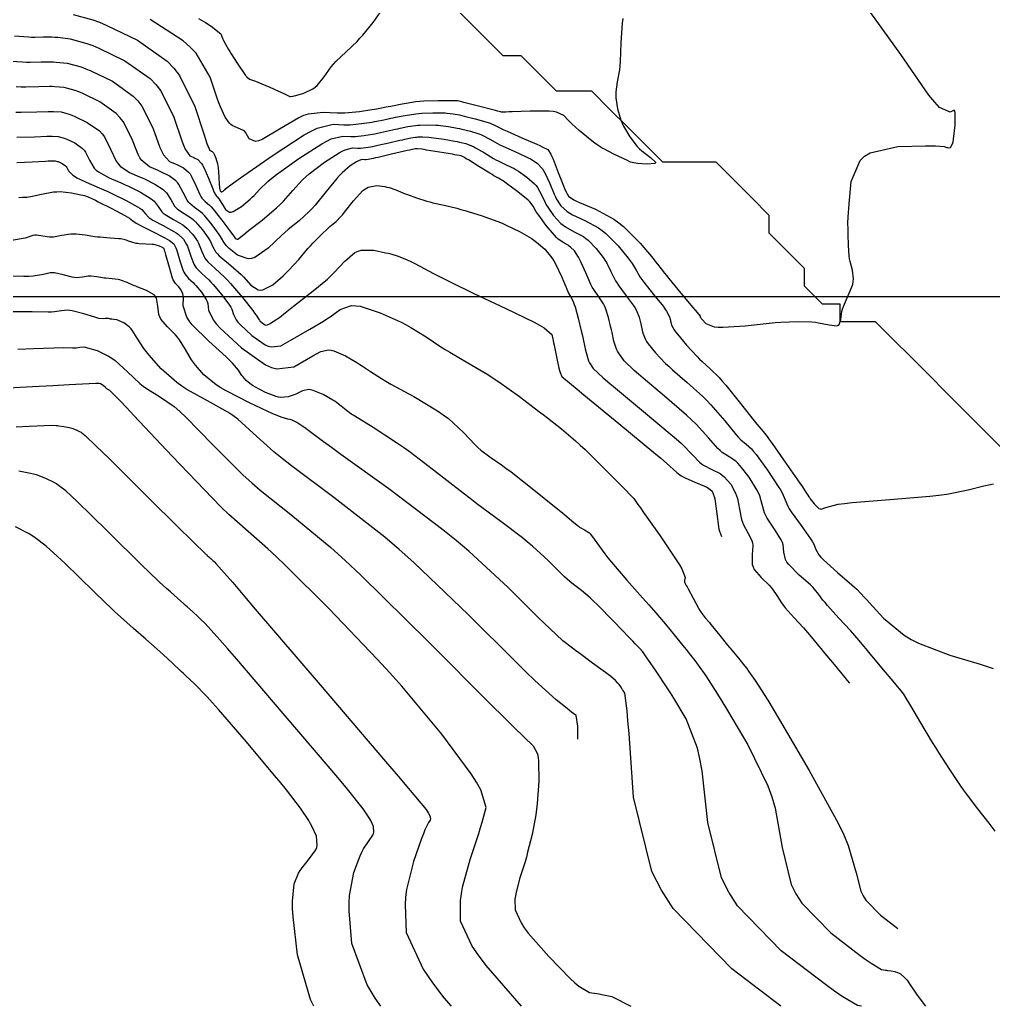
# Model space of a CAD drawing. Header units: metres. Extents: x 837117 to 838479, y 1189012 to 1191015.
# Drawn here: x 837828.7 to 837883.6, y 1189013.9 to 1189069.5 of the extents above; entities that cross this region are included whole.
import ezdxf

# ---------------------------------------------------------------- set-up
doc = ezdxf.new("R2010")
doc.units = ezdxf.units.M
doc.header["$LTSCALE"] = 0.3
for name, color, linetype in [('COTAS 10', 1, 'Continuous'), ('COTAS INT', 252, 'Continuous'), ('DRENAJE', 5, 'Continuous'), ('MARCO IMP', 130, 'Continuous')]:
    doc.layers.add(name, color=color, linetype=linetype)

msp = doc.modelspace()

# ---------------------------------------------------------------- linework, layer by layer
at = {"layer": 'COTAS 10'}
for points in [[(837827.893, 1189067.191), (837828.871, 1189067.127), (837829.101, 1189067.118), (837829.313, 1189067.112), (837829.934, 1189067.124), (837830.467, 1189067.135), (837830.624, 1189067.129), (837830.785, 1189067.119), (837831.401, 1189067.053), (837832.183, 1189066.84), (837832.449, 1189066.739), (837832.736, 1189066.619), (837833.951, 1189066.032), (837835.125, 1189065.2), (837835.385, 1189064.925), (837835.618, 1189064.63), (837836.226, 1189063.407), (837836.631, 1189062.296), (837836.736, 1189062.073), (837836.837, 1189061.887), (837837.177, 1189061.517), (837837.492, 1189061.383), (837837.577, 1189061.344), (837837.662, 1189061.304), (837837.963, 1189061.156), (837838.25, 1189060.911), (837838.326, 1189060.81), (837838.401, 1189060.695), (837838.657, 1189060.162), (837838.888, 1189059.644), (837838.946, 1189059.538), (837839.002, 1189059.448), (837839.182, 1189059.261), (837839.426, 1189059.05), (837839.521, 1189058.945), (837839.629, 1189058.819), (837840.118, 1189058.198), (837840.576, 1189057.59), (837840.664, 1189057.473), (837840.734, 1189057.378), (837840.849, 1189057.22), (837840.863, 1189057.2), (837840.871, 1189057.192), (837840.88, 1189057.184), (837840.928, 1189057.144), (837840.991, 1189057.122), (837841.01, 1189057.125), (837841.03, 1189057.132), (837841.107, 1189057.186), (837841.354, 1189057.391), (837841.48, 1189057.492), (837841.631, 1189057.613), (837842.387, 1189058.21), (837843.213, 1189058.904), (837843.409, 1189059.087), (837843.59, 1189059.265), (837844.124, 1189059.874), (837844.665, 1189060.471), (837844.851, 1189060.643), (837845.052, 1189060.817), (837845.908, 1189061.467), (837846.734, 1189061.998), (837846.915, 1189062.097), (837847.077, 1189062.175), (837847.493, 1189062.28), (837847.781, 1189062.264), (837847.863, 1189062.264), (837847.945, 1189062.267), (837848.247, 1189062.296), (837848.633, 1189062.363), (837848.768, 1189062.391), (837848.915, 1189062.422), (837849.547, 1189062.564), (837850.168, 1189062.707), (837850.309, 1189062.739), (837850.435, 1189062.767), (837850.779, 1189062.84), (837851.036, 1189062.88), (837851.108, 1189062.888), (837851.181, 1189062.894), (837851.447, 1189062.903), (837851.796, 1189062.881), (837851.921, 1189062.867), (837852.058, 1189062.85), (837852.656, 1189062.76), (837853.256, 1189062.655), (837853.394, 1189062.629), (837853.52, 1189062.604), (837853.877, 1189062.524), (837854.208, 1189062.399), (837854.317, 1189062.346), (837854.435, 1189062.285), (837854.926, 1189061.996), (837855.446, 1189061.686), (837855.581, 1189061.611), (837855.714, 1189061.541), (837856.162, 1189061.33), (837856.6, 1189061.113), (837856.725, 1189061.041), (837856.852, 1189060.962), (837857.326, 1189060.634), (837857.748, 1189060.258), (837857.842, 1189060.15), (837857.926, 1189060.04), (837858.147, 1189059.627), (837858.348, 1189059.189), (837858.419, 1189059.063), (837858.497, 1189058.935), (837858.833, 1189058.455), (837859.243, 1189058.015), (837859.367, 1189057.913), (837859.495, 1189057.819), (837859.997, 1189057.549), (837860.512, 1189057.273), (837860.648, 1189057.176), (837860.781, 1189057.069), (837861.24, 1189056.608), (837861.634, 1189056.091), (837861.727, 1189055.949), (837861.813, 1189055.808), (837862.062, 1189055.303), (837862.318, 1189054.789), (837862.407, 1189054.643), (837862.505, 1189054.494), (837862.924, 1189053.943), (837863.322, 1189053.414), (837863.407, 1189053.279), (837863.48, 1189053.15), (837863.651, 1189052.729), (837863.742, 1189052.356), (837863.765, 1189052.258), (837863.787, 1189052.163), (837863.857, 1189051.835), (837864.005, 1189051.474), (837864.076, 1189051.356), (837864.16, 1189051.231), (837864.573, 1189050.716), (837865.151, 1189050.118), (837865.34, 1189049.94), (837865.541, 1189049.756), (837866.368, 1189049.049), (837867.244, 1189048.265), (837867.475, 1189048.034), (837867.702, 1189047.796), (837868.48, 1189046.885), (837869.119, 1189046.105), (837869.258, 1189045.95), (837869.381, 1189045.821), (837869.685, 1189045.576), (837869.991, 1189045.305), (837870.114, 1189045.16), (837870.253, 1189044.985), (837870.896, 1189044.1), (837871.505, 1189043.185), (837871.623, 1189042.991), (837871.719, 1189042.822), (837871.885, 1189042.428), (837872.037, 1189042.069), (837872.124, 1189041.922), (837872.232, 1189041.755), (837872.785, 1189040.982), (837873.326, 1189040.223), (837873.427, 1189040.065), (837873.506, 1189039.929), (837873.613, 1189039.624), (837873.781, 1189039.33), (837873.899, 1189039.201), (837874.047, 1189039.05), (837874.841, 1189038.333), (837875.646, 1189037.636), (837875.803, 1189037.499), (837875.93, 1189037.385), (837876.148, 1189037.174), (837876.362, 1189036.923), (837876.487, 1189036.784), (837876.641, 1189036.615), (837877.432, 1189035.756), (837878.601, 1189034.796), (837878.992, 1189034.563), (837879.413, 1189034.345), (837881.176, 1189033.676), (837882.888, 1189033.156), (837883.277, 1189033.031), (837883.628, 1189032.915)], [(837828.667, 1189059.485), (837828.879, 1189059.498), (837829.12, 1189059.5), (837829.227, 1189059.515), (837829.351, 1189059.537), (837829.942, 1189059.673), (837830.63, 1189059.793), (837830.815, 1189059.805), (837830.998, 1189059.808), (837831.637, 1189059.743), (837832.163, 1189059.633), (837832.274, 1189059.608), (837832.37, 1189059.585), (837832.591, 1189059.52), (837832.868, 1189059.388), (837832.999, 1189059.322), (837833.154, 1189059.244), (837833.909, 1189058.858), (837834.645, 1189058.468), (837834.788, 1189058.387), (837834.905, 1189058.318), (837835.106, 1189058.167), (837835.293, 1189058.028), (837835.401, 1189057.967), (837835.533, 1189057.895), (837836.212, 1189057.553), (837836.905, 1189057.199), (837837.046, 1189057.12), (837837.165, 1189057.049), (837837.41, 1189056.861), (837837.524, 1189056.634), (837837.559, 1189056.539), (837837.596, 1189056.429), (837837.745, 1189055.916), (837837.92, 1189055.392), (837837.973, 1189055.277), (837838.029, 1189055.174), (837838.247, 1189054.909), (837838.499, 1189054.679), (837838.576, 1189054.599), (837838.657, 1189054.512), (837838.973, 1189054.138), (837839.238, 1189053.726), (837839.286, 1189053.616), (837839.323, 1189053.507), (837839.364, 1189053.126), (837839.63, 1189052.574), (837839.809, 1189052.356), (837840.034, 1189052.111), (837841.224, 1189050.993), (837842.584, 1189050.041), (837842.915, 1189049.9), (837843.226, 1189049.812), (837844.187, 1189049.938), (837845.258, 1189050.546), (837845.71, 1189050.803), (837846.14, 1189050.889), (837846.284, 1189050.871), (837846.439, 1189050.834), (837847.088, 1189050.551), (837847.743, 1189050.17), (837847.902, 1189050.071), (837848.052, 1189049.976), (837848.51, 1189049.66), (837849.123, 1189049.265), (837849.37, 1189049.12), (837849.651, 1189048.959), (837850.943, 1189048.252), (837852.293, 1189047.448), (837852.61, 1189047.228), (837852.903, 1189047.008), (837853.754, 1189046.219), (837854.4, 1189045.534), (837854.563, 1189045.379), (837854.719, 1189045.239), (837855.226, 1189044.862), (837855.889, 1189044.406), (837856.144, 1189044.217), (837856.43, 1189044), (837857.72, 1189042.989), (837858.973, 1189041.983), (837859.235, 1189041.77), (837859.461, 1189041.585), (837859.97, 1189041.152), (837860.228, 1189040.938), (837860.295, 1189040.891), (837860.361, 1189040.849), (837860.583, 1189040.742), (837860.815, 1189040.585), (837860.887, 1189040.512), (837860.962, 1189040.427), (837861.261, 1189040.01), (837861.717, 1189039.381), (837861.892, 1189039.161), (837862.088, 1189038.922), (837862.969, 1189037.892), (837863.839, 1189036.905), (837864.027, 1189036.692), (837864.193, 1189036.505), (837864.605, 1189036.049), (837864.923, 1189035.686), (837865.031, 1189035.559), (837865.147, 1189035.42), (837865.634, 1189034.819), (837866.105, 1189034.231), (837866.211, 1189034.101), (837866.306, 1189033.984), (837866.559, 1189033.676), (837866.802, 1189033.364), (837866.89, 1189033.243), (837866.987, 1189033.109), (837867.416, 1189032.502), (837868.075, 1189031.479), (837868.319, 1189031.083), (837868.588, 1189030.638), (837869.781, 1189028.619), (837870.908, 1189026.307), (837871.135, 1189025.676), (837871.327, 1189025.048), (837871.713, 1189022.817), (837872.225, 1189020.737), (837872.495, 1189020.205), (837872.822, 1189019.693), (837874.465, 1189018.004), (837876.125, 1189016.738), (837876.462, 1189016.493), (837876.745, 1189016.294), (837877.324, 1189015.953), (837877.548, 1189015.914), (837877.607, 1189015.905), (837877.666, 1189015.895), (837877.867, 1189015.866), (837878.066, 1189015.826), (837878.122, 1189015.809), (837878.179, 1189015.791), (837878.389, 1189015.704), (837878.664, 1189015.457), (837878.762, 1189015.337), (837878.868, 1189015.195), (837879.331, 1189014.496), (837879.811, 1189013.872)], [(837857.012, 1189013.872), (837855.026, 1189016.172), (837854.593, 1189016.748), (837854.236, 1189017.267), (837853.589, 1189018.674), (837853.582, 1189019.838), (837853.629, 1189020.204), (837853.698, 1189020.59), (837854.124, 1189022.142), (837854.607, 1189023.612), (837854.711, 1189023.946), (837854.802, 1189024.247), (837855.027, 1189025.072), (837854.728, 1189026.084), (837854.49, 1189026.504), (837854.185, 1189026.984), (837852.523, 1189029.225), (837850.268, 1189031.914), (837849.59, 1189032.676), (837848.889, 1189033.447), (837846.161, 1189036.296), (837843.709, 1189038.727), (837843.182, 1189039.233), (837842.72, 1189039.668), (837841.599, 1189040.637), (837840.521, 1189041.595), (837840.087, 1189042.022), (837839.594, 1189042.519), (837837.322, 1189044.902), (837835.166, 1189047.195), (837834.746, 1189047.637), (837834.402, 1189047.995), (837833.802, 1189048.589), (837833.7, 1189048.649), (837833.672, 1189048.67), (837833.644, 1189048.692), (837833.54, 1189048.79), (837833.437, 1189048.884), (837833.409, 1189048.905), (837833.381, 1189048.923), (837833.285, 1189048.969), (837833.205, 1189048.993), (837833.188, 1189048.996), (837833.174, 1189048.999), (837833.14, 1189048.999), (837833.108, 1189048.993), (837833.095, 1189048.992), (837833.079, 1189048.992), (837833.007, 1189048.994), (837831.504, 1189048.917), (837830.587, 1189048.868), (837829.452, 1189048.805), (837823.544, 1189048.477)]]:
    msp.add_lwpolyline(points, dxfattribs=at)
at = {"layer": 'COTAS INT'}
for points in [[(837831.739, 1189069.804), (837832.851, 1189069.502), (837833.229, 1189069.357), (837833.638, 1189069.187), (837835.367, 1189068.352), (837837.036, 1189067.168), (837837.406, 1189066.776), (837837.737, 1189066.358), (837838.602, 1189064.618), (837839.101, 1189063.07), (837839.201, 1189062.773), (837839.284, 1189062.532), (837839.448, 1189062.138), (837839.503, 1189062.114), (837839.518, 1189062.108), (837839.533, 1189062.101), (837839.585, 1189062.075), (837839.648, 1189062), (837839.669, 1189061.963), (837839.692, 1189061.918), (837839.787, 1189061.697), (837839.877, 1189061.372), (837839.896, 1189061.262), (837839.913, 1189061.144), (837839.953, 1189060.646), (837839.979, 1189060.186), (837839.988, 1189060.092), (837839.997, 1189060.013), (837840.032, 1189059.846), (837840.081, 1189059.802), (837840.097, 1189059.799), (837840.115, 1189059.8), (837840.192, 1189059.84), (837840.268, 1189059.904), (837840.286, 1189059.921), (837840.302, 1189059.937), (837840.349, 1189059.989), (837840.78, 1189060.308), (837841.038, 1189060.492), (837841.356, 1189060.717), (837843.008, 1189061.874), (837844.772, 1189063.008), (837845.16, 1189063.219), (837845.506, 1189063.384), (837846.394, 1189063.61), (837847.01, 1189063.575), (837847.184, 1189063.576), (837847.36, 1189063.582), (837848.005, 1189063.644), (837848.597, 1189063.733), (837848.739, 1189063.757), (837848.871, 1189063.781), (837849.266, 1189063.861), (837849.65, 1189063.947), (837849.775, 1189063.973), (837849.908, 1189064.001), (837850.453, 1189064.11), (837851.057, 1189064.204), (837851.227, 1189064.222), (837851.398, 1189064.237), (837852.023, 1189064.259), (837852.584, 1189064.25), (837852.714, 1189064.245), (837852.833, 1189064.238), (837853.17, 1189064.203), (837853.521, 1189064.132), (837853.648, 1189064.103), (837853.789, 1189064.069), (837854.405, 1189063.914), (837855.006, 1189063.746), (837855.136, 1189063.704), (837855.251, 1189063.664), (837855.534, 1189063.536), (837855.877, 1189063.361), (837856.028, 1189063.291), (837856.205, 1189063.212), (837857.047, 1189062.848), (837857.88, 1189062.486), (837858.05, 1189062.409), (837858.194, 1189062.341), (837858.498, 1189062.177), (837858.67, 1189061.92), (837858.732, 1189061.793), (837858.8, 1189061.641), (837859.096, 1189060.893), (837859.387, 1189060.137), (837859.452, 1189059.98), (837859.51, 1189059.846), (837859.664, 1189059.555), (837859.964, 1189059.354), (837860.114, 1189059.278), (837860.294, 1189059.193), (837861.186, 1189058.812), (837862.233, 1189058.251), (837862.51, 1189058.053), (837862.782, 1189057.836), (837863.716, 1189056.896), (837864.444, 1189056.03), (837864.585, 1189055.859), (837864.7, 1189055.718), (837864.898, 1189055.457), (837865.084, 1189055.206), (837865.192, 1189055.072), (837865.325, 1189054.909), (837866.007, 1189054.086), (837866.685, 1189053.273), (837866.815, 1189053.117), (837866.92, 1189052.989), (837867.088, 1189052.778), (837867.092, 1189052.76), (837867.094, 1189052.755), (837867.095, 1189052.751), (837867.098, 1189052.735), (837867.147, 1189052.67), (837867.177, 1189052.634), (837867.215, 1189052.59), (837867.408, 1189052.369), (837867.894, 1189052.185), (837868.116, 1189052.165), (837868.375, 1189052.159), (837869.626, 1189052.248), (837870.996, 1189052.393), (837871.33, 1189052.421), (837871.644, 1189052.444), (837872.616, 1189052.485), (837873.398, 1189052.461), (837873.593, 1189052.443), (837873.779, 1189052.42), (837874.373, 1189052.296), (837874.797, 1189052.247), (837874.877, 1189052.272), (837874.94, 1189052.312), (837875.03, 1189052.596), (837875.085, 1189053.043), (837875.125, 1189053.186), (837875.176, 1189053.337), (837875.452, 1189053.954), (837875.699, 1189054.582), (837875.732, 1189054.741), (837875.75, 1189054.892), (837875.688, 1189055.383), (837875.554, 1189055.871), (837875.527, 1189056.021), (837875.504, 1189056.176), (837875.458, 1189056.791), (837875.443, 1189057.386), (837875.44, 1189057.529), (837875.437, 1189057.662), (837875.432, 1189058.065), (837875.46, 1189058.627), (837875.478, 1189058.861), (837875.501, 1189059.128), (837875.621, 1189060.376), (837876.114, 1189061.571), (837876.371, 1189061.806), (837876.682, 1189061.999), (837878.242, 1189062.346), (837879.801, 1189062.393), (837880.111, 1189062.396), (837880.368, 1189062.394), (837880.858, 1189062.353), (837881, 1189062.3), (837881.039, 1189062.292), (837881.076, 1189062.287), (837881.209, 1189062.291), (837881.328, 1189062.497), (837881.358, 1189062.62), (837881.385, 1189062.77), (837881.473, 1189063.55), (837881.479, 1189064.251), (837881.456, 1189064.351), (837881.421, 1189064.411), (837881.204, 1189064.29), (837880.601, 1189064.553), (837880.322, 1189064.855), (837879.995, 1189065.256), (837878.413, 1189067.534), (837876.719, 1189069.901)], [(837862.744, 1189069.58), (837862.698, 1189069.304), (837862.617, 1189068.204), (837862.581, 1189067.15), (837862.562, 1189066.901), (837862.539, 1189066.671), (837862.425, 1189065.999), (837862.341, 1189065.43), (837862.337, 1189065.267), (837862.341, 1189065.1), (837862.427, 1189064.474), (837862.619, 1189063.839), (837862.69, 1189063.667), (837862.77, 1189063.497), (837863.122, 1189062.895), (837863.547, 1189062.356), (837863.672, 1189062.226), (837863.8, 1189062.103), (837864.29, 1189061.729), (837864.573, 1189061.477), (837864.571, 1189061.432), (837864.535, 1189061.398), (837864.113, 1189061.362), (837863.572, 1189061.4), (837863.46, 1189061.412), (837863.365, 1189061.425), (837863.159, 1189061.476), (837862.957, 1189061.578), (837862.865, 1189061.623), (837862.757, 1189061.676), (837862.237, 1189061.925), (837861.693, 1189062.199), (837861.569, 1189062.267), (837861.458, 1189062.332), (837861.156, 1189062.536), (837860.885, 1189062.758), (837860.793, 1189062.834), (837860.694, 1189062.916), (837860.276, 1189063.266), (837859.859, 1189063.631), (837859.761, 1189063.724), (837859.671, 1189063.812), (837859.408, 1189064.099), (837858.988, 1189064.298), (837858.798, 1189064.331), (837858.578, 1189064.354), (837857.518, 1189064.356), (837856.495, 1189064.31), (837856.298, 1189064.302), (837856.138, 1189064.296), (837855.871, 1189064.292), (837855.851, 1189064.301), (837855.847, 1189064.302), (837855.844, 1189064.304), (837855.838, 1189064.306), (837855.659, 1189064.353), (837855.546, 1189064.382), (837855.405, 1189064.419), (837854.67, 1189064.609), (837853.923, 1189064.802), (837853.775, 1189064.839), (837853.653, 1189064.87), (837853.427, 1189064.924), (837853.22, 1189064.932), (837853.11, 1189064.934), (837852.978, 1189064.935), (837852.312, 1189064.937), (837851.506, 1189064.908), (837851.286, 1189064.889), (837851.068, 1189064.866), (837850.29, 1189064.745), (837849.644, 1189064.618), (837849.508, 1189064.59), (837849.391, 1189064.567), (837849.126, 1189064.51), (837848.849, 1189064.46), (837848.724, 1189064.441), (837848.579, 1189064.419), (837847.884, 1189064.318), (837847.067, 1189064.24), (837846.845, 1189064.232), (837846.625, 1189064.23), (837845.845, 1189064.275), (837844.997, 1189064.183), (837844.734, 1189064.094), (837844.459, 1189063.979), (837843.365, 1189063.337), (837842.39, 1189062.755), (837842.191, 1189062.678), (837842.023, 1189062.638), (837841.67, 1189062.795), (837841.479, 1189063.127), (837841.413, 1189063.197), (837841.341, 1189063.258), (837841.033, 1189063.397), (837840.711, 1189063.537), (837840.63, 1189063.597), (837840.553, 1189063.668), (837840.304, 1189064.001), (837840.038, 1189064.589), (837839.949, 1189064.821), (837839.855, 1189065.082), (837839.459, 1189066.271), (837838.674, 1189067.61), (837838.334, 1189067.965), (837837.941, 1189068.313), (837836.075, 1189069.512)], [(837838.808, 1189069.576), (837839.201, 1189069.346), (837839.521, 1189069.148), (837840.071, 1189068.7), (837840.156, 1189068.466), (837840.182, 1189068.403), (837840.21, 1189068.341), (837840.322, 1189068.124), (837840.503, 1189067.823), (837840.574, 1189067.708), (837840.655, 1189067.579), (837841.025, 1189067), (837841.387, 1189066.462), (837841.464, 1189066.36), (837841.53, 1189066.278), (837841.681, 1189066.151), (837841.908, 1189066.083), (837842.021, 1189066.039), (837842.156, 1189065.984), (837842.827, 1189065.693), (837843.49, 1189065.396), (837843.62, 1189065.337), (837843.727, 1189065.289), (837843.92, 1189065.2), (837843.958, 1189065.182), (837843.968, 1189065.178), (837843.977, 1189065.174), (837844.007, 1189065.167), (837844.137, 1189065.194), (837844.209, 1189065.213), (837844.297, 1189065.237), (837844.744, 1189065.363), (837845.254, 1189065.6), (837845.381, 1189065.695), (837845.501, 1189065.801), (837845.885, 1189066.288), (837846.285, 1189066.849), (837846.415, 1189067.003), (837846.555, 1189067.155), (837847.129, 1189067.7), (837847.747, 1189068.28), (837847.913, 1189068.455), (837848.077, 1189068.636), (837848.654, 1189069.34), (837849.179, 1189070.095)], [(837828.434, 1189068.587), (837829.213, 1189068.536), (837829.396, 1189068.528), (837829.566, 1189068.524), (837830.061, 1189068.533), (837830.538, 1189068.535), (837830.696, 1189068.525), (837830.865, 1189068.512), (837831.57, 1189068.428), (837832.517, 1189068.171), (837832.839, 1189068.048), (837833.187, 1189067.903), (837834.659, 1189067.192), (837836.08, 1189066.184), (837836.396, 1189065.85), (837836.678, 1189065.494), (837837.414, 1189064.012), (837837.866, 1189062.683), (837837.968, 1189062.423), (837838.061, 1189062.209), (837838.312, 1189061.828), (837838.497, 1189061.748), (837838.548, 1189061.726), (837838.597, 1189061.702), (837838.774, 1189061.615), (837838.971, 1189061.399), (837839.034, 1189061.295), (837839.1, 1189061.171), (837839.367, 1189060.561), (837839.607, 1189059.967), (837839.655, 1189059.852), (837839.695, 1189059.759), (837839.776, 1189059.603), (837839.824, 1189059.561), (837839.843, 1189059.539), (837839.865, 1189059.514), (837839.965, 1189059.386), (837840.091, 1189059.202), (837840.129, 1189059.142), (837840.168, 1189059.077), (837840.321, 1189058.807), (837840.558, 1189058.651), (837840.651, 1189058.659), (837840.755, 1189058.688), (837841.229, 1189058.978), (837841.718, 1189059.387), (837841.832, 1189059.492), (837841.937, 1189059.594), (837842.237, 1189059.931), (837842.722, 1189060.39), (837842.944, 1189060.567), (837843.204, 1189060.767), (837844.458, 1189061.671), (837845.753, 1189062.503), (837846.038, 1189062.658), (837846.292, 1189062.78), (837846.944, 1189062.945), (837847.396, 1189062.919), (837847.524, 1189062.92), (837847.652, 1189062.925), (837848.126, 1189062.97), (837848.615, 1189063.048), (837848.753, 1189063.074), (837848.893, 1189063.101), (837849.406, 1189063.213), (837849.909, 1189063.327), (837850.042, 1189063.356), (837850.172, 1189063.384), (837850.616, 1189063.475), (837851.046, 1189063.542), (837851.167, 1189063.555), (837851.289, 1189063.565), (837851.735, 1189063.581), (837852.19, 1189063.566), (837852.317, 1189063.556), (837852.445, 1189063.544), (837852.913, 1189063.481), (837853.388, 1189063.394), (837853.521, 1189063.366), (837853.654, 1189063.337), (837854.141, 1189063.219), (837854.607, 1189063.072), (837854.727, 1189063.025), (837854.843, 1189062.974), (837855.23, 1189062.766), (837855.661, 1189062.523), (837855.805, 1189062.451), (837855.959, 1189062.377), (837856.605, 1189062.089), (837857.24, 1189061.8), (837857.388, 1189061.725), (837857.523, 1189061.652), (837857.912, 1189061.406), (837858.209, 1189061.089), (837858.287, 1189060.971), (837858.363, 1189060.841), (837858.621, 1189060.26), (837858.867, 1189059.663), (837858.935, 1189059.521), (837859.003, 1189059.391), (837859.248, 1189059.005), (837859.603, 1189058.685), (837859.74, 1189058.596), (837859.895, 1189058.506), (837860.592, 1189058.18), (837861.372, 1189057.762), (837861.579, 1189057.614), (837861.781, 1189057.452), (837862.478, 1189056.752), (837863.039, 1189056.06), (837863.156, 1189055.904), (837863.256, 1189055.763), (837863.48, 1189055.38), (837863.701, 1189054.998), (837863.8, 1189054.857), (837863.915, 1189054.702), (837864.465, 1189054.015), (837865.004, 1189053.344), (837865.111, 1189053.198), (837865.2, 1189053.07), (837865.37, 1189052.753), (837865.417, 1189052.558), (837865.429, 1189052.507), (837865.441, 1189052.457), (837865.477, 1189052.285), (837865.628, 1189052.013), (837865.712, 1189051.899), (837865.814, 1189051.768), (837866.331, 1189051.157), (837866.921, 1189050.515), (837867.068, 1189050.364), (837867.207, 1189050.225), (837867.654, 1189049.82), (837868.162, 1189049.32), (837868.341, 1189049.12), (837868.536, 1189048.894), (837869.377, 1189047.856), (837870.149, 1189046.88), (837870.301, 1189046.692), (837870.425, 1189046.54), (837870.646, 1189046.289), (837870.871, 1189046.004), (837870.997, 1189045.83), (837871.151, 1189045.615), (837871.935, 1189044.494), (837872.711, 1189043.372), (837872.859, 1189043.156), (837872.978, 1189042.981), (837873.169, 1189042.691), (837873.224, 1189042.602), (837873.258, 1189042.554), (837873.3, 1189042.496), (837873.518, 1189042.202), (837873.785, 1189041.95), (837873.857, 1189041.919), (837873.929, 1189041.904), (837874.181, 1189041.989), (837874.887, 1189042.179), (837875.244, 1189042.229), (837875.672, 1189042.279), (837877.801, 1189042.452), (837880.05, 1189042.638), (837880.553, 1189042.696), (837881.005, 1189042.757), (837882.202, 1189042.998), (837883.103, 1189043.228), (837883.368, 1189043.282), (837883.638, 1189043.33)], [(837883.733, 1189023.738), (837883.565, 1189023.963), (837883.394, 1189024.189), (837882.761, 1189025.006), (837882.124, 1189025.844), (837881.95, 1189026.082), (837881.778, 1189026.324), (837881.168, 1189027.218), (837880.553, 1189028.179), (837880.378, 1189028.462), (837880.2, 1189028.752), (837879.54, 1189029.861), (837878.983, 1189030.811), (837878.87, 1189031.001), (837878.776, 1189031.16), (837878.585, 1189031.47), (837878.352, 1189031.763), (837878.23, 1189031.91), (837878.084, 1189032.086), (837877.351, 1189032.961), (837876.609, 1189033.845), (837876.457, 1189034.026), (837876.329, 1189034.179), (837876.061, 1189034.504), (837875.815, 1189034.785), (837875.701, 1189034.912), (837875.567, 1189035.058), (837874.918, 1189035.763), (837874.27, 1189036.48), (837874.137, 1189036.635), (837874.024, 1189036.77), (837873.785, 1189037.101), (837873.551, 1189037.394), (837873.442, 1189037.505), (837873.313, 1189037.629), (837872.687, 1189038.189), (837872.097, 1189038.778), (837871.991, 1189038.922), (837871.91, 1189039.057), (837871.823, 1189039.475), (837871.787, 1189039.894), (837871.738, 1189040.031), (837871.671, 1189040.177), (837871.288, 1189040.776), (837870.882, 1189041.389), (837870.8, 1189041.543), (837870.733, 1189041.69), (837870.601, 1189042.165), (837870.46, 1189042.664), (837870.387, 1189042.826), (837870.299, 1189042.998), (837869.858, 1189043.706), (837869.356, 1189044.356), (837869.23, 1189044.491), (837869.11, 1189044.606), (837868.724, 1189044.862), (837868.337, 1189045.102), (837868.216, 1189045.207), (837868.089, 1189045.33), (837867.583, 1189045.913), (837866.868, 1189046.698), (837866.61, 1189046.948), (837866.326, 1189047.211), (837865.082, 1189048.277), (837863.874, 1189049.287), (837863.612, 1189049.515), (837863.382, 1189049.721), (837862.815, 1189050.275), (837862.507, 1189050.694), (837862.441, 1189050.813), (837862.382, 1189050.935), (837862.237, 1189051.386), (837862.133, 1189051.869), (837862.101, 1189052.01), (837862.067, 1189052.155), (837861.933, 1189052.704), (837861.76, 1189053.231), (837861.702, 1189053.361), (837861.641, 1189053.484), (837861.382, 1189053.871), (837861.095, 1189054.287), (837861.015, 1189054.428), (837860.935, 1189054.581), (837860.645, 1189055.226), (837860.369, 1189055.853), (837860.298, 1189055.994), (837860.23, 1189056.121), (837860.002, 1189056.464), (837859.78, 1189056.686), (837859.716, 1189056.738), (837859.651, 1189056.785), (837859.403, 1189056.917), (837859.096, 1189057.132), (837858.993, 1189057.231), (837858.882, 1189057.346), (837858.418, 1189057.905), (837857.99, 1189058.479), (837857.903, 1189058.604), (837857.828, 1189058.715), (837857.673, 1189058.994), (837857.488, 1189059.239), (837857.396, 1189059.329), (837857.286, 1189059.428), (837856.741, 1189059.863), (837856.181, 1189060.273), (837856.063, 1189060.357), (837855.96, 1189060.427), (837855.72, 1189060.571), (837855.468, 1189060.706), (837855.358, 1189060.771), (837855.23, 1189060.848), (837854.622, 1189061.226), (837854.027, 1189061.595), (837853.908, 1189061.667), (837853.808, 1189061.726), (837853.613, 1189061.829), (837853.386, 1189061.872), (837853.267, 1189061.892), (837853.123, 1189061.917), (837852.399, 1189062.038), (837851.671, 1189062.156), (837851.524, 1189062.179), (837851.402, 1189062.197), (837851.158, 1189062.225), (837851.072, 1189062.222), (837851.049, 1189062.22), (837851.025, 1189062.218), (837850.942, 1189062.205), (837850.699, 1189062.151), (837850.575, 1189062.122), (837850.427, 1189062.088), (837849.687, 1189061.915), (837848.937, 1189061.742), (837848.782, 1189061.707), (837848.651, 1189061.678), (837848.368, 1189061.622), (837848.238, 1189061.61), (837848.202, 1189061.608), (837848.167, 1189061.608), (837848.042, 1189061.615), (837847.863, 1189061.57), (837847.793, 1189061.536), (837847.714, 1189061.494), (837847.358, 1189061.264), (837846.9, 1189060.867), (837846.757, 1189060.718), (837846.608, 1189060.553), (837846.011, 1189059.816), (837845.385, 1189059.049), (837845.217, 1189058.864), (837845.052, 1189058.692), (837844.474, 1189058.171), (837843.865, 1189057.666), (837843.68, 1189057.503), (837843.488, 1189057.331), (837842.737, 1189056.63), (837841.985, 1189056.101), (837841.792, 1189056.039), (837841.607, 1189056.013), (837840.996, 1189056.222), (837840.533, 1189056.606), (837840.442, 1189056.69), (837840.367, 1189056.766), (837840.228, 1189056.959), (837840.107, 1189057.189), (837840.043, 1189057.286), (837839.966, 1189057.399), (837839.577, 1189057.931), (837839.136, 1189058.465), (837839.026, 1189058.58), (837838.922, 1189058.68), (837838.588, 1189058.92), (837838.308, 1189059.138), (837838.237, 1189059.224), (837838.169, 1189059.321), (837837.947, 1189059.763), (837837.702, 1189060.22), (837837.619, 1189060.325), (837837.529, 1189060.422), (837837.152, 1189060.696), (837836.727, 1189060.906), (837836.607, 1189060.962), (837836.487, 1189061.017), (837836.042, 1189061.207), (837835.614, 1189061.564), (837835.503, 1189061.723), (837835.396, 1189061.909), (837835.038, 1189062.801), (837834.558, 1189063.766), (837834.375, 1189063.999), (837834.169, 1189064.215), (837833.244, 1189064.872), (837832.285, 1189065.335), (837832.058, 1189065.43), (837831.848, 1189065.51), (837831.232, 1189065.677), (837830.705, 1189065.727), (837830.552, 1189065.733), (837830.396, 1189065.735), (837829.807, 1189065.714), (837829.061, 1189065.7), (837828.805, 1189065.707), (837828.528, 1189065.718)], [(837828.509, 1189064.296), (837828.808, 1189064.288), (837829.68, 1189064.305), (837830.325, 1189064.335), (837830.48, 1189064.336), (837830.625, 1189064.335), (837831.063, 1189064.302), (837831.514, 1189064.179), (837831.668, 1189064.121), (837831.834, 1189064.051), (837832.536, 1189063.713), (837833.213, 1189063.231), (837833.364, 1189063.073), (837833.498, 1189062.903), (837833.85, 1189062.196), (837834.162, 1189061.523), (837834.271, 1189061.374), (837834.391, 1189061.241), (837834.907, 1189060.897), (837835.481, 1189060.651), (837835.637, 1189060.58), (837835.792, 1189060.507), (837836.342, 1189060.237), (837836.808, 1189059.934), (837836.911, 1189059.841), (837837.002, 1189059.744), (837837.237, 1189059.364), (837837.45, 1189058.997), (837837.528, 1189058.909), (837837.614, 1189058.827), (837837.994, 1189058.578), (837838.417, 1189058.31), (837838.531, 1189058.215), (837838.643, 1189058.111), (837839.035, 1189057.664), (837839.355, 1189057.208), (837839.422, 1189057.1), (837839.479, 1189056.999), (837839.607, 1189056.698), (837839.783, 1189056.401), (837839.87, 1189056.302), (837839.974, 1189056.195), (837840.489, 1189055.751), (837841.062, 1189055.267), (837841.203, 1189055.136), (837841.336, 1189055.005), (837841.752, 1189054.542), (837842.164, 1189054.267), (837842.295, 1189054.256), (837842.434, 1189054.272), (837842.994, 1189054.563), (837843.588, 1189055.069), (837843.748, 1189055.222), (837843.905, 1189055.379), (837844.456, 1189055.991), (837844.976, 1189056.596), (837845.114, 1189056.749), (837845.25, 1189056.895), (837845.719, 1189057.371), (837846.124, 1189057.752), (837846.219, 1189057.839), (837846.306, 1189057.917), (837846.56, 1189058.132), (837846.835, 1189058.407), (837846.936, 1189058.523), (837847.047, 1189058.656), (837847.538, 1189059.282), (837848.082, 1189059.867), (837848.227, 1189059.975), (837848.37, 1189060.058), (837848.863, 1189060.163), (837849.317, 1189060.093), (837849.435, 1189060.067), (837849.549, 1189060.037), (837849.933, 1189059.904), (837850.331, 1189059.742), (837850.455, 1189059.694), (837850.585, 1189059.645), (837851.102, 1189059.457), (837851.677, 1189059.274), (837851.844, 1189059.228), (837852.013, 1189059.184), (837852.651, 1189059.039), (837853.373, 1189058.869), (837853.596, 1189058.809), (837853.828, 1189058.743), (837854.751, 1189058.455), (837855.684, 1189058.12), (837855.923, 1189058.024), (837856.153, 1189057.926), (837856.916, 1189057.559), (837857.565, 1189057.177), (837857.724, 1189057.069), (837857.875, 1189056.96), (837858.343, 1189056.558), (837858.738, 1189056.07), (837858.842, 1189055.907), (837858.943, 1189055.732), (837859.289, 1189054.995), (837859.575, 1189054.315), (837859.638, 1189054.175), (837859.694, 1189054.056), (837859.84, 1189053.799), (837859.959, 1189053.554), (837859.998, 1189053.442), (837860.04, 1189053.311), (837860.214, 1189052.68), (837860.392, 1189051.953), (837860.437, 1189051.762), (837860.48, 1189051.575), (837860.616, 1189050.936), (837860.759, 1189050.396), (837860.805, 1189050.271), (837860.854, 1189050.157), (837861.058, 1189049.834), (837861.613, 1189049.324), (837861.884, 1189049.091), (837862.207, 1189048.819), (837863.796, 1189047.506), (837865.408, 1189046.156), (837865.745, 1189045.861), (837866.035, 1189045.6), (837866.686, 1189044.942), (837867.059, 1189044.555), (837867.174, 1189044.465), (837867.293, 1189044.383), (837867.763, 1189044.148), (837868.23, 1189043.907), (837868.347, 1189043.821), (837868.459, 1189043.726), (837868.819, 1189043.313), (837869.093, 1189042.811), (837869.151, 1189042.66), (837869.201, 1189042.505), (837869.317, 1189041.902), (837869.429, 1189041.312), (837869.477, 1189041.164), (837869.532, 1189041.023), (837869.792, 1189040.57), (837870.016, 1189040.13), (837870.049, 1189039.997), (837870.068, 1189039.86), (837870.033, 1189039.325), (837870.038, 1189038.785), (837870.083, 1189038.644), (837870.146, 1189038.507), (837870.533, 1189038.044), (837870.98, 1189037.622), (837871.081, 1189037.511), (837871.173, 1189037.402), (837871.423, 1189037.029), (837871.686, 1189036.618), (837871.787, 1189036.485), (837871.899, 1189036.345), (837872.403, 1189035.77), (837872.916, 1189035.209), (837873.034, 1189035.076), (837873.141, 1189034.954), (837873.442, 1189034.598), (837873.769, 1189034.198), (837873.893, 1189034.048), (837874.031, 1189033.882), (837874.653, 1189033.14), (837875.263, 1189032.405), (837875.395, 1189032.243), (837875.511, 1189032.099)], [(837828.555, 1189062.876), (837829.554, 1189062.895), (837830.254, 1189062.935), (837830.408, 1189062.94), (837830.545, 1189062.942), (837830.893, 1189062.926), (837831.18, 1189062.849), (837831.277, 1189062.811), (837831.383, 1189062.768), (837831.828, 1189062.553), (837832.258, 1189062.247), (837832.353, 1189062.147), (837832.439, 1189062.039), (837832.661, 1189061.59), (837832.927, 1189061.136), (837833.039, 1189061.024), (837833.168, 1189060.918), (837833.772, 1189060.586), (837834.476, 1189060.285), (837834.667, 1189060.198), (837834.857, 1189060.109), (837835.531, 1189059.777), (837836.087, 1189059.445), (837836.203, 1189059.356), (837836.303, 1189059.269), (837836.526, 1189058.965), (837836.731, 1189058.674), (837836.819, 1189058.595), (837836.92, 1189058.516), (837837.4, 1189058.237), (837837.913, 1189057.94), (837838.036, 1189057.85), (837838.15, 1189057.757), (837838.494, 1189057.396), (837838.745, 1189057.017), (837838.801, 1189056.913), (837838.852, 1189056.809), (837838.987, 1189056.437), (837839.162, 1189056.065), (837839.238, 1189055.96), (837839.326, 1189055.855), (837839.741, 1189055.47), (837840.278, 1189054.983), (837840.443, 1189054.813), (837840.613, 1189054.627), (837841.286, 1189053.831), (837841.862, 1189053.103), (837841.971, 1189052.961), (837842.059, 1189052.844), (837842.197, 1189052.637), (837842.225, 1189052.579), (837842.244, 1189052.556), (837842.268, 1189052.531), (837842.393, 1189052.413), (837842.536, 1189052.313), (837842.57, 1189052.298), (837842.603, 1189052.289), (837842.704, 1189052.302), (837842.806, 1189052.36), (837843.017, 1189052.48), (837843.217, 1189052.611), (837843.288, 1189052.661), (837843.364, 1189052.718), (837843.695, 1189052.976), (837844.165, 1189053.348), (837844.329, 1189053.477), (837844.508, 1189053.617), (837845.277, 1189054.217), (837846.076, 1189054.882), (837846.274, 1189055.064), (837846.462, 1189055.245), (837847.057, 1189055.889), (837847.629, 1189056.372), (837847.802, 1189056.451), (837847.983, 1189056.507), (837848.688, 1189056.511), (837849.354, 1189056.368), (837849.51, 1189056.332), (837849.653, 1189056.296), (837850.066, 1189056.179), (837850.574, 1189055.963), (837850.778, 1189055.865), (837851.008, 1189055.751), (837852.067, 1189055.201), (837853.444, 1189054.496), (837853.875, 1189054.284), (837854.328, 1189054.065), (837856.145, 1189053.212), (837857.732, 1189052.442), (837858.04, 1189052.274), (837858.291, 1189052.127), (837858.723, 1189051.759), (837858.802, 1189051.419), (837858.83, 1189051.289), (837858.861, 1189051.143), (837858.996, 1189050.486), (837859.135, 1189049.857), (837859.169, 1189049.728), (837859.201, 1189049.62), (837859.3, 1189049.393), (837859.844, 1189048.927), (837860.157, 1189048.667), (837860.54, 1189048.35), (837862.51, 1189046.734), (837864.49, 1189045.102), (837864.88, 1189044.775), (837865.201, 1189044.502), (837865.789, 1189043.97), (837866.029, 1189043.78), (837866.131, 1189043.723), (837866.249, 1189043.664), (837866.802, 1189043.435), (837867.35, 1189043.209), (837867.464, 1189043.151), (837867.562, 1189043.097), (837867.78, 1189042.919), (837867.888, 1189042.624), (837867.916, 1189042.495), (837867.943, 1189042.346), (837868.033, 1189041.639), (837868.125, 1189040.933), (837868.153, 1189040.785), (837868.182, 1189040.656), (837868.295, 1189040.363)], [(837828.56, 1189061.444), (837829.427, 1189061.486), (837830.183, 1189061.535), (837830.336, 1189061.544), (837830.465, 1189061.55), (837830.724, 1189061.551), (837830.846, 1189061.518), (837830.887, 1189061.502), (837830.932, 1189061.484), (837831.12, 1189061.393), (837831.302, 1189061.263), (837831.343, 1189061.221), (837831.379, 1189061.175), (837831.473, 1189060.985), (837831.692, 1189060.749), (837831.806, 1189060.674), (837831.944, 1189060.595), (837832.637, 1189060.276), (837833.47, 1189059.919), (837833.697, 1189059.816), (837833.922, 1189059.711), (837834.72, 1189059.318), (837835.366, 1189058.957), (837835.496, 1189058.872), (837835.604, 1189058.794), (837835.816, 1189058.566), (837836.012, 1189058.351), (837836.11, 1189058.281), (837836.227, 1189058.206), (837836.806, 1189057.895), (837837.409, 1189057.57), (837837.541, 1189057.485), (837837.658, 1189057.403), (837837.952, 1189057.129), (837838.134, 1189056.826), (837838.18, 1189056.726), (837838.224, 1189056.619), (837838.366, 1189056.176), (837838.541, 1189055.728), (837838.606, 1189055.618), (837838.677, 1189055.514), (837838.994, 1189055.19), (837839.389, 1189054.831), (837839.509, 1189054.706), (837839.635, 1189054.57), (837840.13, 1189053.984), (837840.55, 1189053.415), (837840.629, 1189053.288), (837840.691, 1189053.176), (837840.78, 1189052.882), (837840.928, 1189052.576), (837841.026, 1189052.456), (837841.151, 1189052.321), (837841.808, 1189051.703), (837842.56, 1189051.177), (837842.743, 1189051.099), (837842.915, 1189051.05), (837843.446, 1189051.12), (837843.978, 1189051.422), (837845.092, 1189052.055), (837845.856, 1189052.513), (837846.045, 1189052.634), (837846.224, 1189052.754), (837846.787, 1189053.167), (837847.438, 1189053.382), (837847.672, 1189053.376), (837847.929, 1189053.342), (837849.053, 1189052.984), (837850.227, 1189052.443), (837850.516, 1189052.294), (837850.789, 1189052.146), (837851.644, 1189051.613), (837852.463, 1189051.067), (837852.714, 1189050.91), (837852.975, 1189050.75), (837854.002, 1189050.154), (837855.113, 1189049.49), (837855.425, 1189049.288), (837855.741, 1189049.077), (837856.899, 1189048.251), (837857.978, 1189047.439), (837858.242, 1189047.238), (837858.493, 1189047.046), (837859.274, 1189046.44), (837860.07, 1189045.759), (837860.33, 1189045.52), (837860.606, 1189045.26), (837861.745, 1189044.141), (837862.751, 1189043.125), (837862.944, 1189042.929), (837863.1, 1189042.771), (837863.353, 1189042.51), (837863.586, 1189042.176), (837863.73, 1189041.971), (837863.908, 1189041.718), (837864.835, 1189040.398), (837865.751, 1189039.042), (837865.923, 1189038.765), (837866.058, 1189038.532), (837866.249, 1189038.046), (837866.219, 1189037.876), (837866.216, 1189037.842), (837866.214, 1189037.813), (837866.226, 1189037.755), (837866.314, 1189037.608), (837866.36, 1189037.523), (837866.416, 1189037.419), (837866.697, 1189036.884), (837867.01, 1189036.313), (837867.086, 1189036.187), (837867.157, 1189036.074), (837867.374, 1189035.784), (837867.614, 1189035.509), (837867.7, 1189035.406), (837867.794, 1189035.292), (837868.204, 1189034.786), (837868.647, 1189034.236), (837868.763, 1189034.093), (837868.876, 1189033.956), (837869.257, 1189033.497), (837869.622, 1189033.044), (837869.725, 1189032.91), (837869.829, 1189032.772), (837870.208, 1189032.244), (837870.908, 1189031.129), (837871.214, 1189030.621), (837871.568, 1189030.027), (837873.252, 1189027.163), (837874.874, 1189024.194), (837875.19, 1189023.533), (837875.448, 1189022.943), (837875.898, 1189021.394), (837876.152, 1189020.365), (837876.286, 1189020.102), (837876.447, 1189019.848), (837877.261, 1189019.012), (837878.082, 1189018.386), (837878.249, 1189018.264)], [(837876.188, 1189013.872), (837875.972, 1189013.91), (837875.101, 1189014.422), (837874.675, 1189014.722), (837874.168, 1189015.091), (837871.67, 1189016.996), (837869.196, 1189019.538), (837868.705, 1189020.309), (837868.298, 1189021.109), (837867.527, 1189024.239), (837867.205, 1189027.154), (837867.081, 1189027.818), (837866.942, 1189028.419), (837866.311, 1189030.075), (837865.608, 1189031.248), (837865.423, 1189031.545), (837865.242, 1189031.83), (837864.623, 1189032.76), (837864.146, 1189033.445), (837864.055, 1189033.577), (837863.981, 1189033.683), (837863.861, 1189033.855), (837863.854, 1189033.864), (837863.851, 1189033.867), (837863.848, 1189033.871), (837863.834, 1189033.888), (837863.806, 1189033.92), (837863.794, 1189033.934), (837863.78, 1189033.949), (837863.714, 1189034.021), (837863.439, 1189034.31), (837863.293, 1189034.462), (837863.117, 1189034.645), (837862.228, 1189035.568), (837861.289, 1189036.522), (837861.08, 1189036.725), (837860.894, 1189036.901), (837860.409, 1189037.319), (837860.102, 1189037.544), (837860.027, 1189037.6), (837859.958, 1189037.652), (837859.747, 1189037.817), (837859.45, 1189038.088), (837859.327, 1189038.207), (837859.186, 1189038.345), (837858.526, 1189039.002), (837857.646, 1189039.815), (837857.365, 1189040.052), (837857.068, 1189040.293), (837855.863, 1189041.204), (837854.51, 1189042.202), (837854.12, 1189042.498), (837853.723, 1189042.802), (837852.234, 1189043.969), (837850.754, 1189045.101), (837850.363, 1189045.382), (837849.979, 1189045.65), (837848.662, 1189046.501), (837847.614, 1189047.149), (837847.4, 1189047.288), (837847.219, 1189047.41), (837846.843, 1189047.704), (837846.592, 1189047.916), (837846.49, 1189047.985), (837846.374, 1189048.059), (837845.838, 1189048.364), (837845.277, 1189048.602), (837845.145, 1189048.634), (837845.024, 1189048.65), (837844.671, 1189048.585), (837844.373, 1189048.433), (837844.286, 1189048.394), (837844.197, 1189048.356), (837843.861, 1189048.235), (837843.453, 1189048.205), (837843.319, 1189048.226), (837843.177, 1189048.259), (837842.586, 1189048.485), (837842.022, 1189048.776), (837841.897, 1189048.85), (837841.785, 1189048.921), (837841.49, 1189049.156), (837841.298, 1189049.378), (837841.25, 1189049.442), (837841.205, 1189049.506), (837841.06, 1189049.746), (837840.726, 1189050.145), (837840.561, 1189050.31), (837840.364, 1189050.498), (837839.393, 1189051.373), (837838.455, 1189052.305), (837838.28, 1189052.529), (837838.141, 1189052.738), (837837.947, 1189053.371), (837837.954, 1189053.839), (837837.943, 1189053.944), (837837.926, 1189054.038), (837837.816, 1189054.291), (837837.678, 1189054.455), (837837.643, 1189054.493), (837837.609, 1189054.528), (837837.499, 1189054.628), (837837.38, 1189054.834), (837837.341, 1189054.935), (837837.299, 1189055.056), (837837.125, 1189055.655), (837836.969, 1189056.24), (837836.938, 1189056.352), (837836.913, 1189056.443), (837836.869, 1189056.594), (837836.823, 1189056.622), (837836.797, 1189056.636), (837836.766, 1189056.652), (837836.604, 1189056.732), (837836.365, 1189056.81), (837836.285, 1189056.825), (837836.198, 1189056.837), (837835.832, 1189056.856), (837835.464, 1189056.872), (837835.375, 1189056.882), (837835.293, 1189056.894), (837835.042, 1189056.955), (837834.855, 1189057.024), (837834.813, 1189057.041), (837834.774, 1189057.056), (837834.67, 1189057.101), (837834.493, 1189057.137), (837834.409, 1189057.147), (837834.311, 1189057.156), (837833.828, 1189057.188), (837833.259, 1189057.233), (837833.105, 1189057.251), (837832.953, 1189057.27), (837832.419, 1189057.36), (837831.899, 1189057.419), (837831.756, 1189057.419), (837831.614, 1189057.412), (837831.103, 1189057.329), (837830.63, 1189057.246), (837830.511, 1189057.24), (837830.398, 1189057.241), (837830.031, 1189057.304), (837829.675, 1189057.353), (837829.568, 1189057.346), (837829.457, 1189057.33), (837829.029, 1189057.194), (837828.267, 1189057.058)], [(837871.648, 1189013.872), (837868.875, 1189015.987), (837865.571, 1189019.383), (837864.915, 1189020.412), (837864.371, 1189021.481), (837863.342, 1189025.662), (837863.084, 1189029.259), (837863.027, 1189029.96), (837862.975, 1189030.532), (837862.841, 1189031.532), (837862.748, 1189031.685), (837862.724, 1189031.724), (837862.7, 1189031.762), (837862.617, 1189031.886), (837862.523, 1189032.009), (837862.492, 1189032.046), (837862.459, 1189032.085), (837862.321, 1189032.234), (837862.031, 1189032.482), (837861.902, 1189032.583), (837861.752, 1189032.697), (837861.034, 1189033.225), (837860.257, 1189033.795), (837860.069, 1189033.935), (837859.894, 1189034.068), (837859.361, 1189034.485), (837858.611, 1189035.168), (837858.3, 1189035.469), (837857.943, 1189035.817), (837856.276, 1189037.478), (837854.051, 1189039.533), (837853.342, 1189040.13), (837852.592, 1189040.74), (837849.547, 1189043.043), (837846.841, 1189044.996), (837846.305, 1189045.384), (837845.862, 1189045.706), (837845.031, 1189046.319), (837844.788, 1189046.501), (837844.716, 1189046.551), (837844.642, 1189046.601), (837844.355, 1189046.783), (837844.093, 1189046.922), (837844.035, 1189046.946), (837843.982, 1189046.963), (837843.844, 1189046.973), (837843.459, 1189047.093), (837843.251, 1189047.179), (837843, 1189047.289), (837841.726, 1189047.877), (837840.375, 1189048.574), (837840.074, 1189048.751), (837839.805, 1189048.923), (837839.099, 1189049.485), (837838.638, 1189050.018), (837838.524, 1189050.171), (837838.415, 1189050.326), (837838.068, 1189050.902), (837837.725, 1189051.458), (837837.619, 1189051.6), (837837.507, 1189051.737), (837837.064, 1189052.187), (837836.689, 1189052.619), (837836.621, 1189052.745), (837836.568, 1189052.873), (837836.509, 1189053.356), (837836.437, 1189053.796), (837836.377, 1189053.897), (837836.3, 1189053.988), (837835.877, 1189054.24), (837835.384, 1189054.425), (837835.263, 1189054.473), (837835.149, 1189054.52), (837834.79, 1189054.68), (837834.467, 1189054.806), (837834.375, 1189054.832), (837834.281, 1189054.853), (837833.934, 1189054.898), (837833.585, 1189054.926), (837833.491, 1189054.936), (837833.398, 1189054.949), (837833.071, 1189055.004), (837832.752, 1189055.039), (837832.665, 1189055.04), (837832.578, 1189055.035), (837832.265, 1189054.984), (837831.91, 1189054.955), (837831.796, 1189054.965), (837831.675, 1189054.982), (837831.182, 1189055.109), (837830.682, 1189055.222), (837830.557, 1189055.231), (837830.438, 1189055.23), (837830.057, 1189055.145), (837829.478, 1189055.042), (837829.234, 1189055.029), (837828.954, 1189055.024), (837827.642, 1189055.062)], [(837860.195, 1189028.927), (837860.196, 1189029.336), (837860.189, 1189029.671), (837860.095, 1189030.262), (837859.833, 1189030.464), (837859.72, 1189030.553), (837859.59, 1189030.657), (837858.975, 1189031.153), (837857.772, 1189032.249), (837857.272, 1189032.731), (837856.699, 1189033.29), (837854.027, 1189035.954), (837850.95, 1189038.896), (837850.122, 1189039.631), (837849.305, 1189040.33), (837846.443, 1189042.568), (837844.046, 1189044.348), (837843.521, 1189044.76), (837843.058, 1189045.135), (837841.887, 1189046.196), (837841.019, 1189046.979), (837840.746, 1189047.179), (837840.459, 1189047.372), (837839.305, 1189048.01), (837838.149, 1189048.646), (837837.861, 1189048.838), (837837.586, 1189049.038), (837836.708, 1189049.815), (837836.02, 1189050.58), (837835.864, 1189050.772), (837835.724, 1189050.955), (837835.346, 1189051.543), (837835.061, 1189051.999), (837834.98, 1189052.099), (837834.899, 1189052.187), (837834.597, 1189052.41), (837834.325, 1189052.531), (837834.262, 1189052.554), (837834.204, 1189052.574), (837834.039, 1189052.608), (837833.911, 1189052.618), (837833.876, 1189052.622), (837833.842, 1189052.627), (837833.722, 1189052.647), (837833.605, 1189052.66), (837833.573, 1189052.66), (837833.541, 1189052.659), (837833.426, 1189052.64), (837833.189, 1189052.664), (837833.08, 1189052.69), (837832.952, 1189052.724), (837832.333, 1189052.915), (837831.69, 1189053.091), (837831.547, 1189053.116), (837831.419, 1189053.13), (837831.085, 1189053.096), (837830.688, 1189053.025), (837830.521, 1189053.017), (837830.329, 1189053.013), (837829.43, 1189053.039), (837827.607, 1189053.031)], [(837828.615, 1189050.931), (837829.498, 1189050.971), (837831.219, 1189051.017), (837831.704, 1189051.002), (837831.808, 1189051.005), (837831.898, 1189051.009), (837832.112, 1189051.047), (837832.339, 1189051.051), (837832.437, 1189051.033), (837832.55, 1189051.008), (837833.085, 1189050.851), (837833.733, 1189050.539), (837833.917, 1189050.417), (837834.103, 1189050.278), (837834.794, 1189049.646), (837835.493, 1189048.992), (837835.684, 1189048.84), (837835.874, 1189048.7), (837836.553, 1189048.3), (837837.431, 1189047.684), (837837.746, 1189047.408), (837838.092, 1189047.087), (837839.604, 1189045.549), (837841.326, 1189043.827), (837841.804, 1189043.391), (837842.284, 1189042.972), (837844.021, 1189041.603), (837846.271, 1189039.739), (837847.073, 1189039.008), (837847.952, 1189038.184), (837851.777, 1189034.43), (837855.318, 1189030.875), (837856.019, 1189030.176), (837856.599, 1189029.6), (837857.686, 1189028.552), (837857.915, 1189028.102), (837857.953, 1189027.903), (837857.981, 1189027.673), (837857.994, 1189026.572), (837857.901, 1189025.315), (837857.863, 1189024.985), (837857.82, 1189024.663), (837857.617, 1189023.567), (837857.367, 1189022.556), (837857.294, 1189022.288), (837857.22, 1189022.025), (837856.936, 1189021.117), (837856.713, 1189020.308), (837856.677, 1189020.106), (837856.653, 1189019.915), (837856.656, 1189019.309), (837856.994, 1189018.575), (837857.18, 1189018.304), (837857.406, 1189018.003), (837858.555, 1189016.673), (837859.765, 1189015.437), (837860.029, 1189015.197), (837860.262, 1189015), (837860.847, 1189014.657), (837861.276, 1189014.588), (837861.41, 1189014.564), (837861.552, 1189014.538), (837862.121, 1189014.427), (837863.178, 1189013.872)], [(837828.519, 1189046.554), (837829.255, 1189046.591), (837830.543, 1189046.641), (837830.778, 1189046.621), (837830.849, 1189046.613), (837830.924, 1189046.604), (837831.22, 1189046.564), (837831.517, 1189046.508), (837831.593, 1189046.489), (837831.667, 1189046.468), (837831.909, 1189046.379), (837832.123, 1189046.271), (837832.179, 1189046.237), (837832.233, 1189046.202), (837832.414, 1189046.063), (837833.041, 1189045.459), (837833.375, 1189045.131), (837833.78, 1189044.733), (837835.822, 1189042.716), (837837.85, 1189040.709), (837838.246, 1189040.318), (837838.569, 1189039.998), (837839.139, 1189039.439), (837839.239, 1189039.348), (837839.266, 1189039.323), (837839.294, 1189039.299), (837839.394, 1189039.211), (837839.489, 1189039.129), (837839.513, 1189039.107), (837839.537, 1189039.086), (837839.614, 1189039.014), (837839.686, 1189038.947), (837839.724, 1189038.911), (837839.791, 1189038.849), (837840.733, 1189037.76), (837841.303, 1189037.095), (837842.008, 1189036.272), (837845.671, 1189031.989), (837849.348, 1189027.679), (837850.062, 1189026.841), (837850.643, 1189026.155), (837851.643, 1189024.96), (837851.763, 1189024.78), (837851.79, 1189024.735), (837851.813, 1189024.692), (837851.875, 1189024.554), (837851.885, 1189024.429), (837851.877, 1189024.394), (837851.863, 1189024.36), (837851.773, 1189024.233), (837851.57, 1189023.819), (837851.485, 1189023.602), (837851.387, 1189023.342), (837850.931, 1189022.035), (837850.541, 1189020.453), (837850.485, 1189020.019), (837850.452, 1189019.586), (837850.521, 1189018.04), (837851.478, 1189015.96), (837852.005, 1189015.192), (837852.646, 1189014.34), (837853.05, 1189013.872)], [(837849.082, 1189013.872), (837848.768, 1189014.337), (837848.322, 1189015.083), (837847.453, 1189017.405), (837847.296, 1189019.255), (837847.298, 1189019.703), (837847.32, 1189020.123), (837847.563, 1189021.408), (837847.92, 1189022.356), (837848.015, 1189022.564), (837848.107, 1189022.748), (837848.421, 1189023.215), (837848.642, 1189023.527), (837848.675, 1189023.613), (837848.696, 1189023.698), (837848.67, 1189024.006), (837848.519, 1189024.345), (837848.46, 1189024.451), (837848.395, 1189024.562), (837848.101, 1189025.004), (837847.202, 1189026.118), (837846.755, 1189026.652), (837846.223, 1189027.284), (837843.588, 1189030.383), (837840.968, 1189033.436), (837840.446, 1189034.039), (837840.012, 1189034.538), (837839.177, 1189035.463), (837838.912, 1189035.709), (837838.837, 1189035.779), (837838.761, 1189035.85), (837838.48, 1189036.114), (837838.174, 1189036.398), (837838.081, 1189036.481), (837837.985, 1189036.567), (837837.612, 1189036.892), (837837.217, 1189037.236), (837837.108, 1189037.333), (837836.999, 1189037.431), (837836.606, 1189037.791), (837835.959, 1189038.412), (837835.691, 1189038.674), (837835.384, 1189038.975), (837833.951, 1189040.389), (837832.522, 1189041.795), (837832.216, 1189042.092), (837831.95, 1189042.348), (837831.316, 1189042.939), (837830.915, 1189043.247), (837830.795, 1189043.324), (837830.672, 1189043.399), (837830.198, 1189043.639), (837829.662, 1189043.835), (837829.5, 1189043.881), (837829.332, 1189043.923), (837828.674, 1189044.048)], [(837845.302, 1189013.872), (837845.114, 1189014.261), (837844.386, 1189016.771), (837844.139, 1189018.924), (837844.11, 1189019.388), (837844.098, 1189019.794), (837844.194, 1189020.781), (837844.453, 1189021.37), (837844.544, 1189021.526), (837844.643, 1189021.678), (837845.068, 1189022.198), (837845.42, 1189022.694), (837845.473, 1189022.831), (837845.506, 1189022.967), (837845.465, 1189023.457), (837845.224, 1189023.998), (837845.131, 1189024.166), (837845.027, 1189024.343), (837844.558, 1189025.048), (837843.76, 1189026.08), (837843.449, 1189026.464), (837843.098, 1189026.889), (837841.505, 1189028.778), (837839.928, 1189030.6), (837839.589, 1189030.984), (837839.29, 1189031.315), (837838.563, 1189032.076), (837838.1, 1189032.506), (837837.968, 1189032.629), (837837.836, 1189032.753), (837837.346, 1189033.215), (837836.811, 1189033.71), (837836.649, 1189033.855), (837836.482, 1189034.004), (837835.829, 1189034.572), (837835.14, 1189035.173), (837834.95, 1189035.342), (837834.759, 1189035.513), (837834.072, 1189036.142), (837833.349, 1189036.825), (837833.136, 1189037.03), (837832.917, 1189037.241), (837832.081, 1189038.062), (837831.264, 1189038.856), (837831.058, 1189039.052), (837830.86, 1189039.237), (837830.218, 1189039.816), (837829.597, 1189040.292), (837829.412, 1189040.412), (837829.222, 1189040.527), (837828.488, 1189040.899)]]:
    msp.add_lwpolyline(points, dxfattribs=at)
at = {"layer": 'DRENAJE'}
for points in [[(837877.988, 1189051.472, 0), (837876.988, 1189052.472, 0), (837875.989, 1189052.472, 0), (837874.989, 1189052.472, 0), (837874.989, 1189053.472, 0), (837873.989, 1189053.472, 0), (837872.99, 1189054.471, 0), (837872.99, 1189055.471, 0), (837871.99, 1189056.471, 0), (837870.99, 1189057.47, 0), (837870.99, 1189058.47, 0), (837869.991, 1189059.47, 0), (837868.991, 1189060.469, 0), (837867.991, 1189061.469, 0), (837866.992, 1189061.469, 0), (837865.992, 1189061.469, 0), (837864.992, 1189061.469, 0), (837863.993, 1189062.469, 0), (837862.993, 1189063.468, 0), (837861.993, 1189064.468, 0), (837860.994, 1189065.468, 0), (837859.994, 1189065.468, 0), (837858.994, 1189065.468, 0), (837857.995, 1189066.467, 0), (837856.995, 1189067.467, 0), (837855.995, 1189067.467, 0), (837854.996, 1189068.467, 0), (837853.996, 1189069.466, 0), (837852.996, 1189070.466, 0)], [(837889.984, 1189030.479, 0), (837889.984, 1189031.479, 0), (837889.984, 1189032.479, 0), (837888.984, 1189033.478, 0), (837887.985, 1189034.478, 0), (837887.985, 1189035.478, 0), (837887.985, 1189036.477, 0), (837887.985, 1189037.477, 0), (837887.985, 1189038.477, 0), (837887.985, 1189039.476, 0), (837886.985, 1189040.476, 0), (837885.985, 1189041.476, 0), (837885.985, 1189042.475, 0), (837884.986, 1189043.475, 0), (837884.986, 1189044.475, 0), (837883.986, 1189045.474, 0), (837882.986, 1189046.474, 0), (837881.987, 1189047.474, 0), (837880.987, 1189048.473, 0), (837879.987, 1189049.473, 0), (837878.988, 1189050.473, 0), (837877.988, 1189051.472, 0)]]:
    msp.add_polyline3d(points, dxfattribs=at)
at = {"layer": 'MARCO IMP'}
msp.add_lwpolyline([(837116.514, 1189053.872), (837116.514, 1191013.872), (838476.514, 1191013.872), (838476.514, 1189053.872), (837116.514, 1189053.872)], dxfattribs=at)

doc.saveas('drawing.dxf')
